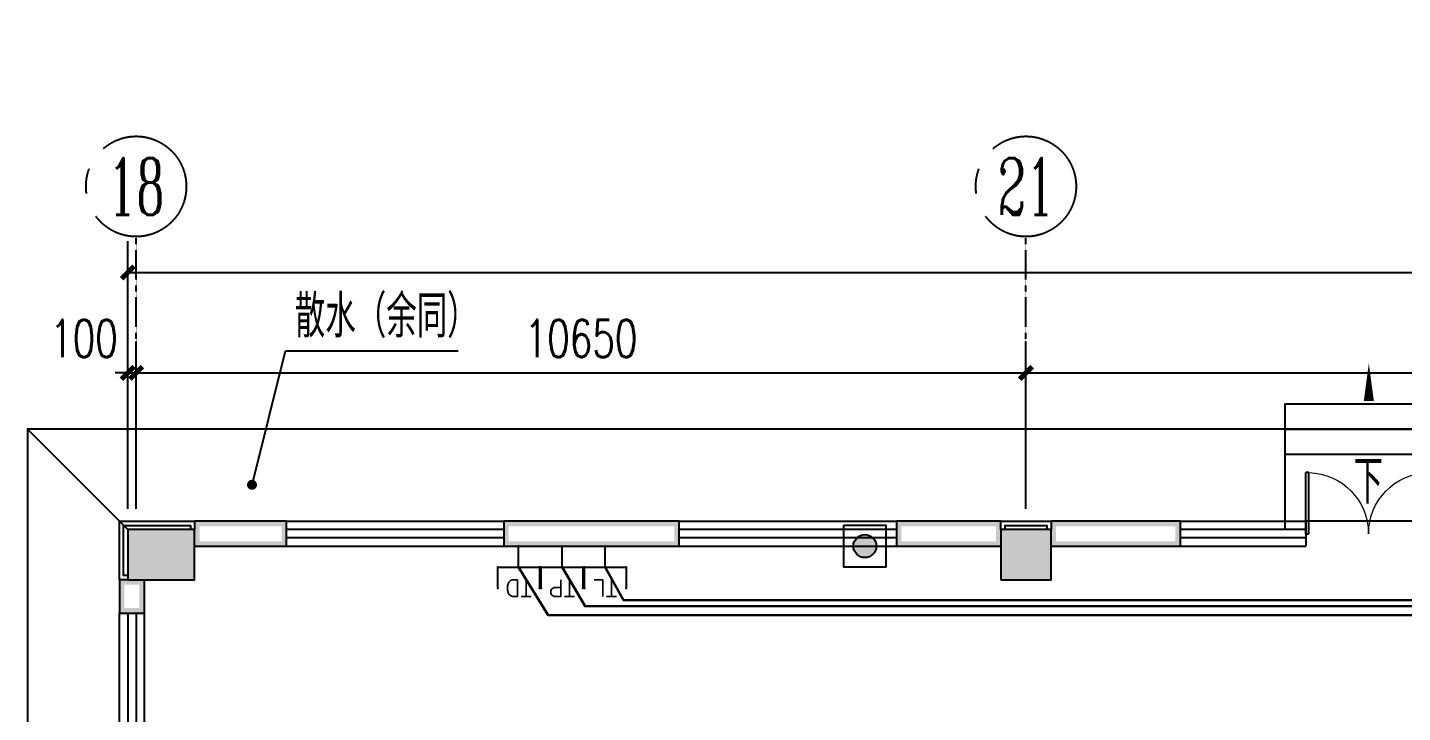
# Model space of a CAD drawing. Extents: x 1241380 to 1952554, y 1012187 to 1766051.
# Drawn here: x 1650465 to 1666922, y 1261184 to 1269374 of the extents above; entities that cross this region are included whole.
import ezdxf
from ezdxf.enums import TextEntityAlignment as Align

# ---------------------------------------------------------------- set-up
doc = ezdxf.new("R2010")
doc.units = 0
doc.linetypes.add('CENTER', pattern=[2, 1.25, -0.25, 0.25, -0.25])
for name, color, linetype in [('1-建筑底图', 8, 'Continuous'), ('AXIS', 251, 'CENTER'), ('AXIS_TEXT', 7, 'Continuous'), ('PUB_DIM', 11, 'Continuous'), ('PUB_HATCH', 8, 'Continuous'), ('光纤点位', 3, 'Continuous'), ('填充', 8, 'Continuous'), ('红机电话', 3, 'Continuous'), ('蓝机电话', 3, 'Continuous')]:
    doc.layers.add(name, color=color, linetype=linetype)
doc.layers.add('内网线路', color=1, linetype='Continuous', lineweight=30)
doc.styles.add('_TCH_AXIS', font='COMPLEX', dxfattribs={"bigfont": 'GBCBIG'})
doc.styles.add('_TCH_DIM', font='SIMPLEX', dxfattribs={"bigfont": 'GBCBIG'})
doc.styles.add('_TCH_DIM_T3', font='SIMPLEX', dxfattribs={"width": 0.705882, "bigfont": 'GBCBIG'})
doc.styles.add('_TEL_DIM', font='SIMPLEX', dxfattribs={"width": 0.8, "height": 3.5, "bigfont": 'HZTXT'})
doc.styles.add('A_DIM', font='SIMPLEX', dxfattribs={"width": 0.7, "bigfont": 'HZ'})
doc.styles.add('COMPLEX', font='COMPLEX')
doc.styles.get("Standard").update_dxf_attribs({"font": 'gbeitc.shx', "bigfont": 'gbcbig.shx'})
doc.linetypes.add('JIEDI', pattern='A,1.25,-0.25,0.25,-0.25,0.625,["/",Standard,S=0.6,R=0,X=0,Y=-0.3],0.625,-0.25,0.25,-0.25', length=4)
doc.dimstyles.new('_TCH_ARCH&&150', dxfattribs={"dimtxt": 446.25, "dimasz": 150, "dimexe": 375, "dimexo": 450, "dimgap": 189.375, "dimtad": 1, "dimdec": 0, "dimzin": 0, "dimdsep": 46, "dimtxsty": '_TCH_DIM_T3', "dimblk": 'ARCHTICK', "dimcen": 0.09, "dimclrt": 7, "dimazin": 2, "dimtfac": 1, "dimtdec": 0, "dimtix": 1, "dimtmove": 2, "dimatfit": 3, "dimfxl": 1, "dimtolj": 1, "dimtzin": 0, "dimarcsym": 0})

# ---------------------------------------------------------------- blocks, each defined once
blk = doc.blocks.new('_AXISO')
blk.add_circle((0, 0), 0.5)
at = {"layer": 'AXIS_TEXT', "style": 'COMPLEX', "width": 1.041667}
blk.add_attdef('A', text='', height=0.56, dxfattribs=at).set_placement((-0.25, -0.28), (0.25, -0.28), align=Align.FIT)
blk = doc.blocks.new('_ArchTick')
at = {"color": 0, "linetype": 'ByBlock', "const_width": 0.4}
blk.add_lwpolyline([(-0.5, -0.5), (0.5, 0.5)], dxfattribs=at)
blk = doc.blocks.new('*D74')
at = {"layer": 'Defpoints', "color": 0}
for p in [(1041708, 836915), (1007608, 834838), (1041708, 834838)]:
    blk.add_point(p, dxfattribs=at)
at = {"layer": 'PUB_DIM', "color": 0, "lineweight": -2, "transparency": 16777216}
for p, q in [((1007608, 835288), (1007608, 837290)), ((1041708, 835288), (1041708, 837290)), ((1007608, 836915), (1041708, 836915))]:
    blk.add_line(p, q, dxfattribs=at)
at = {"layer": 'PUB_DIM', "color": 0, "lineweight": -2, "transparency": 16777216, "xscale": 150, "yscale": 150, "zscale": 150, "rotation": 180}
blk.add_blockref('_ArchTick', (1007608, 836915), dxfattribs=at)
at = {"layer": 'PUB_DIM', "color": 0, "lineweight": -2, "transparency": 16777216, "xscale": 150, "yscale": 150, "zscale": 150}
blk.add_blockref('_ArchTick', (1041708, 836915), dxfattribs=at)
at = {"layer": 'PUB_DIM', "color": 7, "transparency": 16777216, "insert": (1024658, 837327), "char_height": 446.2, "attachment_point": 5, "style": '_TCH_DIM_T3'}
blk.add_mtext('\\A1;34100', dxfattribs=at)
blk = doc.blocks.new('*D75')
at = {"layer": 'Defpoints', "color": 0}
for p in [(1007708, 835715), (1007608, 833638), (1007708, 833638)]:
    blk.add_point(p, dxfattribs=at)
at = {"layer": 'PUB_DIM', "color": 0, "lineweight": -2, "transparency": 16777216}
for p, q in [((1007608, 834088), (1007608, 836090)), ((1007708, 834088), (1007708, 836090)), ((1007608, 835715), (1007458, 835715)), ((1007608, 835715), (1007708, 835715)), ((1007708, 835715), (1007858, 835715))]:
    blk.add_line(p, q, dxfattribs=at)
at = {"layer": 'PUB_DIM', "color": 0, "lineweight": -2, "transparency": 16777216, "xscale": 150, "yscale": 150, "zscale": 150}
blk.add_blockref('_ArchTick', (1007608, 835715), dxfattribs=at)
at = {"layer": 'PUB_DIM', "color": 0, "lineweight": -2, "transparency": 16777216, "xscale": 150, "yscale": 150, "zscale": 150, "rotation": 180}
blk.add_blockref('_ArchTick', (1007708, 835715), dxfattribs=at)
at = {"layer": 'PUB_DIM', "color": 7, "transparency": 16777216, "insert": (1007083, 836127), "char_height": 446.2, "attachment_point": 5, "style": '_TCH_DIM_T3'}
blk.add_mtext('\\A1;100', dxfattribs=at)
blk = doc.blocks.new('*D76')
at = {"layer": 'Defpoints', "color": 0}
for p in [(1018358, 835715), (1007708, 833638), (1018358, 833638)]:
    blk.add_point(p, dxfattribs=at)
at = {"layer": 'PUB_DIM', "color": 0, "lineweight": -2, "transparency": 16777216}
for p, q in [((1007708, 834088), (1007708, 836090)), ((1018358, 834088), (1018358, 836090)), ((1007708, 835715), (1018358, 835715))]:
    blk.add_line(p, q, dxfattribs=at)
at = {"layer": 'PUB_DIM', "color": 0, "lineweight": -2, "transparency": 16777216, "xscale": 150, "yscale": 150, "zscale": 150, "rotation": 180}
blk.add_blockref('_ArchTick', (1007708, 835715), dxfattribs=at)
at = {"layer": 'PUB_DIM', "color": 0, "lineweight": -2, "transparency": 16777216, "xscale": 150, "yscale": 150, "zscale": 150}
blk.add_blockref('_ArchTick', (1018358, 835715), dxfattribs=at)
at = {"layer": 'PUB_DIM', "color": 7, "transparency": 16777216, "insert": (1013033, 836127), "char_height": 446.2, "attachment_point": 5, "style": '_TCH_DIM_T3'}
blk.add_mtext('\\A1;10650', dxfattribs=at)
blk = doc.blocks.new('*D77')
at = {"layer": 'Defpoints', "color": 0}
for p in [(1028858, 835715), (1018358, 833638), (1028858, 833638)]:
    blk.add_point(p, dxfattribs=at)
at = {"layer": 'PUB_DIM', "color": 0, "lineweight": -2, "transparency": 16777216}
for p, q in [((1018358, 834088), (1018358, 836090)), ((1028858, 834088), (1028858, 836090)), ((1018358, 835715), (1028858, 835715))]:
    blk.add_line(p, q, dxfattribs=at)
at = {"layer": 'PUB_DIM', "color": 0, "lineweight": -2, "transparency": 16777216, "xscale": 150, "yscale": 150, "zscale": 150, "rotation": 180}
blk.add_blockref('_ArchTick', (1018358, 835715), dxfattribs=at)
at = {"layer": 'PUB_DIM', "color": 0, "lineweight": -2, "transparency": 16777216, "xscale": 150, "yscale": 150, "zscale": 150}
blk.add_blockref('_ArchTick', (1028858, 835715), dxfattribs=at)
at = {"layer": 'PUB_DIM', "color": 7, "transparency": 16777216, "insert": (1023608, 836127), "char_height": 446.2, "attachment_point": 5, "style": '_TCH_DIM_T3'}
blk.add_mtext('\\A1;10500', dxfattribs=at)
blk = doc.blocks.new('xfjyc')
at = {"layer": '填充'}
h = blk.add_hatch(color=1, dxfattribs=at)
h.dxf.hatch_style = 1
edge = h.paths.add_edge_path()
edge.add_arc((250, 250), 137, 0, 360)
blk.add_lwpolyline([(0, 500), (500, 500), (500, 0), (0, 0)], close=True)
at = {"color": 1}
blk.add_circle((250, 250), 137, dxfattribs=at)
blk = doc.blocks.new('xfjyc2')
blk.add_blockref('xfjyc', (89522, 60302))
blk = doc.blocks.new('$DorLib2D$00000002')
at = {"color": 0}
for p, q in [((-0.5, 0), (-0.5, 0.4875)), ((-0.475, 0.4875), (-0.5, 0.4875)), ((-0.475, 0), (-0.475, 0.4875)), ((0.475, 0), (0.475, 0.4875)), ((0.475, 0.4875), (0.5, 0.4875)), ((0.5, 0), (0.5, 0.4875)), ((-0.5, 0), (-0.475, 0)), ((0.5, 0), (0.475, 0))]:
    blk.add_line(p, q, dxfattribs=at)
at = {"color": 0, "lineweight": 13}
for centre, start, end in [((-0.4875, 0), 0, 88.53072), ((0.4875, 0), 91.46928, 180)]:
    blk.add_arc(centre, 0.4875, start, end, dxfattribs=at)
blk = doc.blocks.new('$WINLIB2D$00000001')
at = {"color": 0}
for points in [[(-0.5, 0.5), (-0.5, -0.5)], [(-0.5, 0.5), (0.5, 0.5)], [(0.5, -0.5), (0.5, 0.5)], [(0.5, 0.1667), (-0.5, 0.1667)], [(0.5, -0.1667), (-0.5, -0.1667)], [(-0.5, -0.5), (0.5, -0.5)]]:
    blk.add_lwpolyline(points, dxfattribs=at)
blk = doc.blocks.new('_FZH')
blk.add_lwpolyline([(-0.5, -0.5), (0.5, -0.5), (0.5, 0.5), (-0.5, 0.5)], close=True)
at = {"layer": 'PUB_HATCH'}
blk.add_solid([(-0.5, -0.5), (0.5, -0.5), (-0.5, 0.5), (0.5, 0.5)], dxfattribs=at)
blk = doc.blocks.new('$equip$00001867')
for p, q in [((-0.5, 0.499), (-0.5, 0.999)), ((0.5, 0.999), (0.5, 0.499)), ((0.5, 0.499), (-0.5, 0.499)), ((0, 0.5), (0, 0))]:
    blk.add_line(p, q)
for p in [(-0.5, 0.999), (0.5, 0.999), (-0.5, 0.499), (0.5, 0.499), (0, 0)]:
    blk.add_point(p)
at = {"color": 7, "style": '_TEL_DIM'}
blk.add_attdef('$TEXT$', text='', height=0.4, dxfattribs=at).set_placement((0, 0.999), align=Align.MIDDLE_CENTER)
at = {"color": 7, "style": '_TEL_DIM', "flags": 1}
blk.add_attdef('A', text='', height=0.00002, dxfattribs=at).set_placement((0, 0), align=Align.MIDDLE_CENTER)
blk = doc.blocks.new('$equip$00002670')
for p, q in [((-0.5, 0.499), (-0.5, 0.999)), ((0.5, 0.999), (0.5, 0.499)), ((0.5, 0.499), (-0.5, 0.499)), ((0, 0.5), (0, 0))]:
    blk.add_line(p, q)
for p in [(-0.5, 0.999), (0.5, 0.999), (-0.5, 0.499), (0.5, 0.499), (0, 0)]:
    blk.add_point(p)
at = {"color": 7, "style": '_TEL_DIM'}
blk.add_attdef('$TEXT$', text='', height=0.4, dxfattribs=at).set_placement((0, 0.999), align=Align.MIDDLE_CENTER)
at = {"color": 7, "style": '_TEL_DIM', "flags": 1}
blk.add_attdef('A', text='', height=0.000025, dxfattribs=at).set_placement((0, 0), align=Align.MIDDLE_CENTER)
blk = doc.blocks.new('A$C4A9128F6')
at = {"layer": '内网线路'}
for points in [[(18677.7, -23946.2), (19033.2, -24521.3), (36672.8, -24521.3)], [(19197.7, -23946.4), (19473.8, -24413.7), (36672.8, -24413.7)], [(19716, -23946.2), (19931.6, -24340.3), (36672.8, -24340.3)]]:
    blk.add_lwpolyline(points, dxfattribs=at)
at = {"layer": '光纤点位', "xscale": 500, "yscale": 500, "zscale": 500, "rotation": 180}
blk.add_blockref('$equip$00002670', (18677.7, -23696.7), dxfattribs=at).add_auto_attribs({'$TEXT$': 'TD'})
at = {"layer": '红机电话', "xscale": 500, "yscale": 500, "zscale": 500, "rotation": 180}
blk.add_blockref('$equip$00001867', (19197.7, -23696.7), dxfattribs=at).add_auto_attribs({'$TEXT$': 'TP'})
at = {"layer": '蓝机电话', "xscale": 500, "yscale": 500, "zscale": 500, "rotation": 180}
blk.add_blockref('$equip$00001867', (19716, -23696.7), dxfattribs=at).add_auto_attribs({'$TEXT$': 'TL'})
blk = doc.blocks.new('ERT')
at = {"layer": 'AXIS'}
for p, q in [((1007708.2, 834868.8), (1007708.2, 837344.4)), ((1018358.2, 834868.8), (1018358.2, 837344.4))]:
    blk.add_line(p, q, dxfattribs=at)
ref = blk.add_blockref('_AXISO', (1007708.2, 837944.4), dxfattribs=dict(at, xscale=1200, yscale=1200, zscale=1200))
ref.add_attrib('A', '18', dxfattribs={"layer": 'AXIS_TEXT', "height": 678.82, "style": '_TCH_AXIS', "width": 0.724138}).set_placement((1007368.8, 837605), (1008047.6, 837605), align=Align.FIT)
ref = blk.add_blockref('_AXISO', (1018358.2, 837944.4), dxfattribs=dict(at, xscale=1200, yscale=1200, zscale=1200))
ref.add_attrib('A', '21', dxfattribs={"layer": 'AXIS_TEXT', "height": 678.82, "style": '_TCH_AXIS', "width": 0.724138}).set_placement((1018018.8, 837605), (1018697.6, 837605), align=Align.FIT)
at = {"layer": 'PUB_DIM'}
for p1, p2, picture, middle in [((1007608.2, 834837.6), (1041708.2, 834837.6), '*D74', (1024658.2, 837327)), ((1007708.2, 833637.6), (1018358.2, 833637.6), '*D76', (1013033.2, 836127)), ((1018358.2, 833637.6), (1028858.2, 833637.6), '*D77', (1023608.2, 836127))]:
    dim = blk.add_aligned_dim(p1=p1, p2=p2, distance=2076.9, dimstyle='_TCH_ARCH&&150', dxfattribs=at)
    dim.commit()
    dim.dimension.update_dxf_attribs({"geometry": picture, "text_midpoint": middle})
dim = blk.add_linear_dim(base=(1007708.2, 835714.5), p1=(1007608.2, 833637.6), p2=(1007708.2, 833637.6), angle=0, dimstyle='_TCH_ARCH&&150', dxfattribs=at)
dim.commit()
dim.dimension.update_dxf_attribs({"geometry": '*D75', "text_midpoint": (1007083.2, 836127), "dimtype": 161})
blk = doc.blocks.new('1-一层建筑底图')
at = {"layer": '1-建筑底图'}
for points in [[(82800, 60800), (81700, 60800), (81760, 60740), (82740, 60740)], [(81700, 60800), (81700, 60500), (81760, 60560), (81760, 60740)], [(82800, 60500), (82800, 60800), (82740, 60740), (82740, 60560)], [(87500, 60800), (85400, 60800), (85460, 60740), (87440, 60740)], [(85400, 60800), (85400, 60500), (85460, 60560), (85460, 60740)], [(87500, 60500), (87500, 60800), (87440, 60740), (87440, 60560)], [(91350, 60800), (90100, 60800), (90160, 60740), (91290, 60740)], [(90100, 60800), (90100, 60500), (90160, 60560), (90160, 60740)], [(91350, 60500), (91350, 60800), (91290, 60740), (91290, 60560)], [(93500, 60800), (91950, 60800), (92010, 60740), (93440, 60740)], [(91950, 60700), (91950, 60500), (92010, 60560), (92010, 60740), (91950, 60800)], [(93500, 60500), (93500, 60800), (93440, 60740), (93440, 60560)], [(81700, 60700), (80900, 60700), (80960, 60640), (81640, 60640)], [(80900, 60700), (80900, 60100), (80960, 60160), (80960, 60640)], [(81700, 60100), (81700, 60700), (81640, 60640), (81640, 60160)], [(91950, 60700), (91350, 60700), (91410, 60640), (91890, 60640)], [(91350, 60700), (91350, 60100), (91410, 60160), (91410, 60640)], [(91950, 60100), (91950, 60700), (91890, 60640), (91890, 60160)], [(81700, 60500), (82800, 60500), (82740, 60560), (81760, 60560)], [(85400, 60500), (87500, 60500), (87440, 60560), (85460, 60560)], [(90100, 60500), (91350, 60500), (91290, 60560), (90160, 60560)], [(91950, 60500), (93500, 60500), (93440, 60560), (92010, 60560)], [(80800, 60100), (80800, 59700), (80860, 59760), (80860, 60040)], [(81100, 60100), (80800, 60100), (80860, 60040), (81040, 60040)], [(80900, 60100), (81700, 60100), (81640, 60160), (80960, 60160)], [(81100, 59700), (81100, 60100), (81040, 60040), (81040, 59760)], [(91350, 60100), (91950, 60100), (91890, 60160), (91410, 60160)], [(80800, 59700), (81100, 59700), (81040, 59760), (80860, 59760)]]:
    blk.add_hatch(color=8, dxfattribs=at).paths.add_polyline_path(points)
at = {"layer": '1-建筑底图', "color": 8}
for p, q in [((82387, 61235), (82788, 62839)), ((82788, 62839), (84853, 62839)), ((79700, 61900), (80900, 60700)), ((94747, 61900), (96847, 61900)), ((94747, 61600), (96847, 61600)), ((82800, 60800), (81700, 60800)), ((81700, 60800), (81700, 60700)), ((82800, 60500), (82800, 60800)), ((87500, 60800), (85400, 60800)), ((85400, 60800), (85400, 60500)), ((87500, 60500), (87500, 60800)), ((91350, 60800), (90100, 60800)), ((90100, 60800), (90100, 60500)), ((91350, 60700), (91350, 60800)), ((93500, 60800), (91950, 60800)), ((91950, 60800), (91950, 60700)), ((93500, 60500), (93500, 60800)), ((96500, 60800), (95000, 60800)), ((81700, 60500), (82800, 60500)), ((85400, 60500), (87500, 60500)), ((90100, 60500), (91350, 60500)), ((91950, 60500), (93500, 60500)), ((80800, 60100), (80800, 59700)), ((80900, 60100), (80800, 60100)), ((81100, 59700), (81100, 60100)), ((80800, 59700), (81100, 59700))]:
    blk.add_line(p, q, dxfattribs=at)
for points in [[(100700, 68850), (100700, 61900), (79700, 61900), (79700, 54800)], [(96547, 60700), (96847, 60700), (96847, 62200), (94747, 62200), (94747, 60700)], [(80900, 60100), (80800, 60100), (80800, 60800), (81700, 60800), (81700, 60700)], [(80900, 60150), (80850, 60150), (80850, 60750), (81650, 60750), (81650, 60700)], [(91350, 60700), (91350, 60800), (91950, 60800), (91950, 60700)], [(91400, 60700), (91400, 60750), (91900, 60750), (91900, 60700)]]:
    blk.add_lwpolyline(points, dxfattribs=at)
blk.add_lwpolyline([(95754, 61692, 0, 0, 0), (95754, 62689, 0, 120, 0), (95754, 62239, 0, 0, 0)], format="xyseb", dxfattribs=at)
at = {"layer": '1-建筑底图', "color": 8, "const_width": 60}
blk.add_lwpolyline([(82380, 61206, 1), (82394, 61264, 1)], format="xyb", close=True, dxfattribs=at)
at = {"layer": '1-建筑底图', "color": 8}
for name, p in [('ERT', (-926708, -773142)), ('xfjyc2', (-50, -50))]:
    blk.add_blockref(name, p, dxfattribs=at)
for name, p, xscale, yscale, zscale, rotation in [('$DorLib2D$00000002', (95750, 60650), 1500, -1500, 1500, 180), ('$WINLIB2D$00000001', (84100, 60650), -2600, 300, -2600, 180), ('$WINLIB2D$00000001', (88800, 60650), -2600, 300, -2600, 180), ('$WINLIB2D$00000001', (94250, 60650), -1500, 300, -1500, 180), ('_FZH', (91650, 60400), 599.9999999065185, 599.9999999065185, 599.9999999065185, 359.9999999925851), ('$WINLIB2D$00000001', (80950, 58650), -2100, 300, -2100, 270.0000000000524)]:
    blk.add_blockref(name, p, dxfattribs=dict(at, xscale=xscale, yscale=yscale, zscale=zscale, rotation=rotation))
at = {"layer": '1-建筑底图', "color": 8, "xscale": 799.9999998032581, "yscale": 600.0000000060536, "zscale": 600.0000000060536}
blk.add_blockref('_FZH', (81300, 60400), dxfattribs=at)
at = {"layer": '1-建筑底图', "color": 8, "style": '_TCH_DIM'}
blk.add_text('散水（余同）', height=506.4, dxfattribs=at).set_placement((82900, 62997))
at = {"layer": '1-建筑底图', "color": 8, "style": 'A_DIM', "width": 0.7}
blk.add_text('下', height=525, dxfattribs=at).set_placement((95572, 61009))

msp = doc.modelspace()

# ---------------------------------------------------------------- block references
at = {"layer": '1-建筑底图', "linetype": 'JIEDI'}
msp.add_blockref('1-一层建筑底图', (1570765, 1202671.1), dxfattribs=at)
at = {"layer": '1-建筑底图', "color": 3}
msp.add_blockref('A$C4A9128F6', (1637664.8, 1286867.8), dxfattribs=at)

doc.saveas('drawing.dxf')
